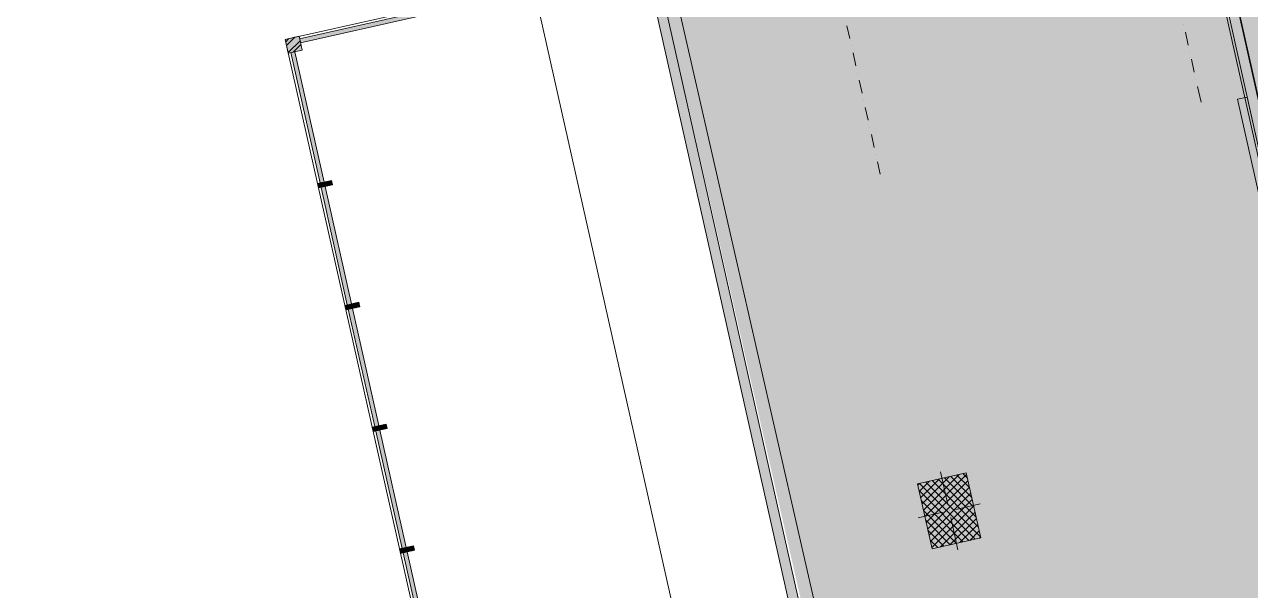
# Model space of a CAD drawing. Header units: centimetres. Extents: x -6559 to 4488, y -7535 to 372.
# Drawn here: x -522 to 943, y -3996 to -3319 of the extents above; entities that cross this region are included whole.
import ezdxf

# ---------------------------------------------------------------- set-up
doc = ezdxf.new("R2010")
doc.units = ezdxf.units.CM
for name, color, linetype, true_color in [('PDF_ - rruga_ndarjet anesore', 7, 'Continuous', 0x7f7f7f), ('PDF_A - Akset', 7, 'Continuous', 0xfd4435), ('PDF_A - Alumil', 7, 'Continuous', 0x7f7f7f), ('PDF_A - Fill Zone', 7, 'Continuous', 0x999999), ('PDF_A - Pllaka mbi bodrum', 7, 'Continuous', 0x7f7f7f), ('PDF_A - Pllaka Themel', 7, 'Continuous', 0x7f7f7f), ('PDF_A -Polyline', 7, 'Continuous', 0x7f7f7f), ('PDF_A4 - Pllaka Suterenit', 7, 'Continuous', 0x7f7f7f)]:
    doc.layers.add(name, color=color, linetype=linetype, true_color=true_color)
doc.layers.add('PDF_A - Muret', color=7, linetype='Continuous')
doc.layers.add('PDF_A - Shtyllat', color=7, linetype='Continuous')

msp = doc.modelspace()

# ---------------------------------------------------------------- hatches: boundary and pattern name
at = {"layer": 'PDF_A - Fill Zone', "true_color": 0xfafafa, "transparency": 33554559}
msp.add_hatch(color=7, dxfattribs=at).paths.add_polyline_path([(-1651.8, -6859.2), (-1993.6, -5313.4), (413.9, -4764.1), (398.9, -4698.5), (555.3, -4663.4), (229.2, -3233.4), (2066.5, -2821.1), (2844.7, -6289), (855.9, -6735), (762, -6317)])
at = {"layer": 'PDF_A - Pllaka Themel', "true_color": 0xbfbfbf, "transparency": 33554559}
msp.add_hatch(color=9, dxfattribs=at).paths.add_polyline_path([(478.9, -548.1), (1202.6, -548.1), (1202.6, 9), (1814.4, 9), (1814.4, -886.7), (1180.4, -886.7), (1182, -1526), (1116.5, -1540.7), (1125.2, -1579.5), (1092, -1586.9), (1187.6, -2013.5), (1302.8, -2528.7), (1392.9, -2931.5), (1368.6, -2936.9), (1391.3, -3037.8), (1455.8, -3023.3), (1716.6, -4186.2), (2129.1, -6022.8), (2174.8, -6012.5), (2260.4, -6393.3), (1623.3, -6536.3), (1514.6, -6051.8), (779.4, -6216.8), (673.8, -5720.2), (1385.3, -5560.6), (1387.4, -5560.1), (1389.5, -5559.5), (1391.6, -5558.8), (1393.6, -5558), (1395.6, -5557.2), (1397.6, -5556.2), (1399.5, -5555.2), (1401.3, -5554.1), (1403.1, -5552.9), (1404.9, -5551.6), (1406.6, -5550.3), (1408.2, -5548.8), (1409.8, -5547.3), (1411.3, -5545.8), (1412.7, -5544.1), (1414.1, -5542.4), (1415.3, -5540.7), (1416.5, -5538.9), (1417.7, -5537), (1418.7, -5535.1), (1419.6, -5533.1), (1420.5, -5531.2), (1421.3, -5529.1), (1422, -5527.1), (1422.5, -5525), (1423, -5522.9), (1423.4, -5520.7), (1423.7, -5518.6), (1423.9, -5516.4), (1424, -5514.3), (1424.1, -5512.1), (1424, -5509.9), (1423.8, -5507.8), (1423.5, -5505.6), (1423.2, -5503.5), (1422.7, -5501.3), (1167, -4364.6), (1165.9, -4363.6), (1164.7, -4362.7), (1163.5, -4361.8), (1162.3, -4361.1), (1161, -4360.4), (1159.6, -4359.8), (1158.2, -4359.2), (1156.8, -4358.8), (1155.4, -4358.5), (1153.9, -4358.2), (1152.4, -4358.1), (1036.1, -3839.9), (1025.3, -3791.4), (882.4, -3151.9), (935, -3140.1), (912.4, -3039.3), (859.9, -3051.1), (491.3, -1408.6), (491.3, -1065.4), (478.9, -1065.4)])

# ---------------------------------------------------------------- linework, layer by layer
at = {"layer": 'PDF_ - rruga_ndarjet anesore', "lineweight": 0}
for points in [[(927.6, -3408.8), (939.2, -3406.2)], [(957.3, -3541.8), (927.6, -3408.8)], [(939.2, -3406.2), (968.9, -3539.2)]]:
    msp.add_lwpolyline(points, dxfattribs=at)
at = {"layer": 'PDF_ - rruga_ndarjet anesore', "color": 7, "true_color": 0xffffff, "transparency": 33554559}
msp.add_solid([(939.2, -3406.2), (968.9, -3539.2), (927.6, -3408.8), (957.3, -3541.8)], dxfattribs=at)
at = {"layer": 'PDF_A - Akset', "lineweight": 0}
for points in [[(460.7, -3320.9), (464.2, -3336.3)], [(863.2, -3319.9), (863.2, -3319.9)], [(865.2, -3328.4), (868.6, -3343.9)], [(466.1, -3344.9), (466.1, -3344.9)], [(468, -3353.4), (471.5, -3368.8)], [(870.5, -3352.4), (870.5, -3352.4)], [(872.5, -3361), (875.9, -3376.4)], [(473.4, -3377.4), (473.4, -3377.4)], [(877.8, -3384.9), (877.8, -3384.9)], [(475.3, -3385.9), (478.8, -3401.4)], [(879.8, -3393.5), (884, -3412.4)], [(480.7, -3409.9), (480.7, -3409.9)], [(482.6, -3418.5), (486.1, -3433.9)], [(488, -3442.5), (488, -3442.5)], [(489.9, -3451), (493.4, -3466.4)], [(495.3, -3475), (495.3, -3475)], [(497.2, -3483.5), (500.6, -3498.4)]]:
    msp.add_lwpolyline(points, dxfattribs=at)
at = {"layer": 'PDF_A - Alumil', "lineweight": 0}
for points in [[(-194.2, -3333.5), (-210.7, -3337.2)], [(-210.7, -3337.2), (-207, -3353.7)], [(-190.5, -3350), (-194.2, -3333.5)], [(-207, -3353.7), (-190.5, -3350)], [(-155.5, -3505.8), (-172, -3509.5)], [(-172, -3509.5), (-170.8, -3514.8)], [(-170.8, -3514.8), (-154.3, -3511.1)], [(-154.3, -3511.1), (-155.5, -3505.8)], [(-122.9, -3651.4), (-139.4, -3655.1)], [(-139.4, -3655.1), (-138.2, -3660.4)], [(-138.2, -3660.4), (-121.7, -3656.7)], [(-121.7, -3656.7), (-122.9, -3651.4)], [(-90.2, -3797), (-106.7, -3800.7)], [(-106.7, -3800.7), (-105.5, -3806)], [(-105.5, -3806), (-89, -3802.3)], [(-89, -3802.3), (-90.2, -3797)], [(-57.5, -3942.6), (-74, -3946.3)], [(-74, -3946.3), (-72.8, -3951.6)], [(-72.8, -3951.6), (-56.3, -3947.9)], [(-56.3, -3947.9), (-57.5, -3942.6)]]:
    msp.add_lwpolyline(points, dxfattribs=at)
at = {"layer": 'PDF_A - Alumil', "color": 254, "lineweight": 0, "true_color": 0xcccccc}
for points in [[(-210.1, -3340), (-206.2, -3336.2)], [(-209.1, -3344.3), (-199.4, -3334.7)], [(-207.2, -3352.9), (-193, -3338.8)], [(-201.4, -3352.4), (-192, -3343.1)], [(-171.4, -3512.4), (-167.4, -3508.4)], [(-161.1, -3512.6), (-155.3, -3506.8)], [(-133.8, -3659.4), (-126.5, -3652.2)], [(-127, -3657.9), (-122.4, -3653.3)], [(-105.6, -3805.4), (-99.3, -3799)], [(-99.7, -3804.7), (-92.5, -3797.5)], [(-73.7, -3947.6), (-72, -3945.8)], [(-72.4, -3951.5), (-65.2, -3944.3)], [(-58.8, -3948.4), (-56.7, -3946.3)]]:
    msp.add_lwpolyline(points, dxfattribs=at)
at = {"layer": 'PDF_A - Alumil', "color": 254, "true_color": 0xcccccc, "transparency": 33554559}
for points in [[(-190.5, -3350), (-207, -3353.7), (-194.2, -3333.5), (-210.7, -3337.2)], [(-154.3, -3511.1), (-170.8, -3514.8), (-155.5, -3505.8), (-172, -3509.5)], [(-121.7, -3656.7), (-138.2, -3660.4), (-122.9, -3651.4), (-139.4, -3655.1)], [(-89, -3802.3), (-105.5, -3806), (-90.2, -3797), (-106.7, -3800.7)], [(-56.3, -3947.9), (-72.8, -3951.6), (-57.5, -3942.6), (-74, -3946.3)]]:
    msp.add_solid(points, dxfattribs=at)
at = {"layer": 'PDF_A - Muret', "lineweight": 0}
for points in [[(1164.5, -4355.4), (893.9, -3149.4)], [(879.3, -3152.6), (1150, -4358.7)], [(549, -4658.2), (230.4, -3238.2)], [(218.7, -3240.8), (534.7, -4649.1)], [(-55.2, -3305.4), (-193.5, -3336.4)], [(-192.5, -3341.2), (-54.1, -3310.2)], [(-204.1, -3353), (-169.1, -3508.8)], [(-164.3, -3507.7), (-199.2, -3351.9)], [(-167.9, -3514.1), (-136.5, -3654.4)], [(-131.6, -3653.3), (-163.1, -3513.1)], [(-135.3, -3659.8), (-103.8, -3800)], [(-98.9, -3798.9), (-130.4, -3658.7)], [(-102.6, -3805.3), (-71.1, -3945.6)], [(-66.3, -3944.5), (-97.7, -3804.3)], [(-69.9, -3950.9), (-38.4, -4091.2)], [(-33.6, -4090.1), (-65.1, -3949.9)]]:
    msp.add_lwpolyline(points, dxfattribs=at)
at = {"layer": 'PDF_A - Muret', "transparency": 33554559}
for points in [[(879.3, -3152.6), (893.9, -3149.4), (1150, -4358.7), (1164.5, -4355.4)], [(230.4, -3238.2), (546.4, -4646.5), (218.7, -3240.8), (534.7, -4649.1)], [(-193.5, -3336.4), (-55.2, -3305.4), (-192.5, -3341.2), (-54.1, -3310.2)], [(-199.2, -3351.9), (-164.3, -3507.7), (-204.1, -3353), (-169.1, -3508.8)], [(-167.9, -3514.1), (-163.1, -3513.1), (-136.5, -3654.4), (-131.6, -3653.3)], [(-135.3, -3659.8), (-130.4, -3658.7), (-103.8, -3800), (-98.9, -3798.9)], [(-97.7, -3804.3), (-66.3, -3944.5), (-102.6, -3805.3), (-71.1, -3945.6)], [(-69.9, -3950.9), (-65.1, -3949.9), (-38.4, -4091.2), (-33.6, -4090.1)]]:
    msp.add_solid(points, dxfattribs=at)
at = {"layer": 'PDF_A - Pllaka mbi bodrum', "lineweight": 0}
for points in [[(549, -4658.2), (230.4, -3238.2)], [(-210.7, -3337.2), (80.5, -3271.9)], [(106.3, -4749.9), (-210.7, -3337.2)]]:
    msp.add_lwpolyline(points, dxfattribs=at)
at = {"layer": 'PDF_A - Pllaka Themel', "lineweight": 0}
msp.add_lwpolyline([(1025.3, -3791.4), (882.4, -3151.9)], dxfattribs=at)
at = {"layer": 'PDF_A - Shtyllat', "lineweight": 0}
for points in [[(603.3, -3855.4), (545.1, -3868.5)], [(545.1, -3868.5), (562.5, -3946.2)], [(545.4, -3870), (547.5, -3868)], [(547.1, -3877.5), (559.3, -3865.3)], [(614, -3934.6), (547.4, -3868)], [(548.8, -3885), (571.1, -3862.7)], [(550.5, -3892.4), (582.9, -3860)], [(552.1, -3899.9), (594.7, -3857.4)], [(553.8, -3907.4), (603.8, -3857.4)], [(620.5, -3931.9), (554.9, -3866.3)], [(555.5, -3914.8), (605.4, -3864.9)], [(617.8, -3920.1), (562.4, -3864.6)], [(615.2, -3908.3), (569.8, -3863)], [(581.2, -3893), (572.5, -3854.2)], [(612.5, -3896.5), (577.3, -3861.3)], [(609.9, -3884.7), (584.8, -3859.6)], [(607.3, -3873), (592.2, -3857.9)], [(604.6, -3861.2), (599.7, -3856.3)], [(620.7, -3933.1), (603.3, -3855.4)], [(606.6, -3936.3), (546.9, -3876.6)], [(557.2, -3922.3), (607.1, -3872.4)], [(558.8, -3929.8), (608.8, -3879.8)], [(599.1, -3937.9), (549.6, -3888.4)], [(560.5, -3937.3), (610.5, -3887.3)], [(562.2, -3944.7), (612.2, -3894.8)], [(590.7, -3899.1), (619.8, -3892.5)], [(575.2, -3902.5), (546, -3909.1)], [(591.6, -3939.6), (552.2, -3900.2)], [(584.2, -3941.3), (554.9, -3912)], [(572, -3944), (613.8, -3902.2)], [(582.9, -3900.8), (582.9, -3900.8)], [(583.8, -3941.4), (615.5, -3909.7)], [(584.7, -3908.6), (593.4, -3947.4)], [(576.7, -3943), (557.5, -3923.8)], [(595.6, -3938.7), (617.2, -3917.2)], [(607.4, -3936.1), (618.9, -3924.6)], [(569.2, -3944.7), (560.1, -3935.6)], [(562.5, -3946.2), (620.7, -3933.1)], [(619.2, -3933.4), (620.5, -3932.1)]]:
    msp.add_lwpolyline(points, dxfattribs=at)
at = {"layer": 'PDF_A - Shtyllat', "color": 8, "true_color": 0x7f7f7f, "transparency": 33554559}
msp.add_solid([(620.7, -3933.1), (562.5, -3946.2), (603.3, -3855.4), (545.1, -3868.5)], dxfattribs=at)
at = {"layer": 'PDF_A -Polyline', "color": 7, "lineweight": 0}
msp.add_lwpolyline([(892, -3137.2), (1171.3, -4382)], dxfattribs=at)
at = {"layer": 'PDF_A4 - Pllaka Suterenit', "lineweight": 0}
for points in [[(236, -3194.8), (562, -4624.9)], [(84.3, -3265.9), (405.4, -4697)]]:
    msp.add_lwpolyline(points, dxfattribs=at)

doc.saveas('drawing.dxf')
